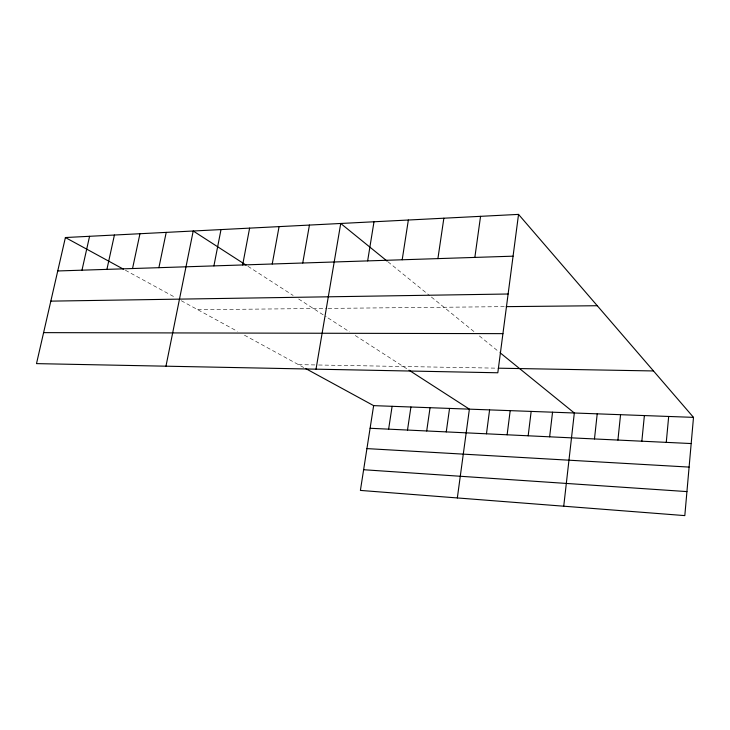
<?xml version="1.0" encoding="UTF-8"?>
<svg xmlns="http://www.w3.org/2000/svg" width="730" height="730" viewBox="0 0 730 730"><rect width="100%" height="100%" fill="white"/><g stroke="black" fill="none" stroke-linecap="round" stroke-linejoin="round"><path stroke-width="0.55" stroke-dasharray="3.65 2.74" d="M197.73 309.693L326.985 308.416M328.108 308.398L505.069 306.646M298.47 364.635L317.477 364.973M318.599 365L497.504 368.175M125.396 270.246L175.547 297.603M181.277 300.724L237.478 331.374M244.44 335.17L304.419 367.884M247.935 266.295L293.159 295.468M298.625 298.999L326.191 316.774M328.007 317.952L349.56 331.849M355.273 335.535L408.061 369.581M387.949 261.778L429.641 295.613M431.403 297.037L475.029 332.433M479.355 335.937L499.484 352.271"/><path stroke-width="1.09" d="M518.537 214.392L497.814 372.774L36.5 363.622L65.399 237.533L518.537 214.392L693.5 417.368L684.813 515.608L360.401 490.414L373.632 405.634L305.414 368.422M666.262 442.362L668.689 416.456M641.843 441.203L644.38 415.562M617.918 440.062L620.555 414.695M594.476 438.949L597.213 413.837M563.733 506.209L574.327 412.998L500.342 352.964M549.635 436.814L552.546 412.195M528.173 435.792L531.166 411.41M507.122 434.788L510.197 410.643M486.463 433.802L489.602 409.886M457.336 497.942L469.39 409.147L409.019 370.201M446.258 431.895L449.552 408.417M474.847 257.416L480.559 216.335M426.703 430.965L430.061 407.705M437.909 258.612L443.858 218.206M407.504 430.052L410.917 407.002M388.634 429.149L392.11 406.309M402.193 259.771L408.353 220.022M367.646 260.893L373.997 221.774M316.026 369.161L340.727 223.471L387.092 261.084M302.74 263.01L309.438 225.068M272.235 263.995L279.079 226.619M242.643 264.954L249.614 228.125M213.908 265.893L221.007 229.585M165.965 366.186L193.213 230.999L246.046 265.081M158.894 267.682L166.212 232.386M132.541 268.53L139.959 233.719M106.918 269.37L114.418 235.023M81.988 270.173L89.58 236.292M57.734 270.967L513.071 256.175M50.817 301.134L508.117 294.007M506.209 306.637L597.268 305.724M43.599 332.634L502.933 333.647M498.608 368.194L653.487 370.95M373.632 405.634L693.5 417.368M370.101 428.273L691.182 443.548M366.925 448.603L689.102 467.09M363.631 469.728L686.93 491.591M65.399 237.533L123.425 269.169"/></g></svg>
